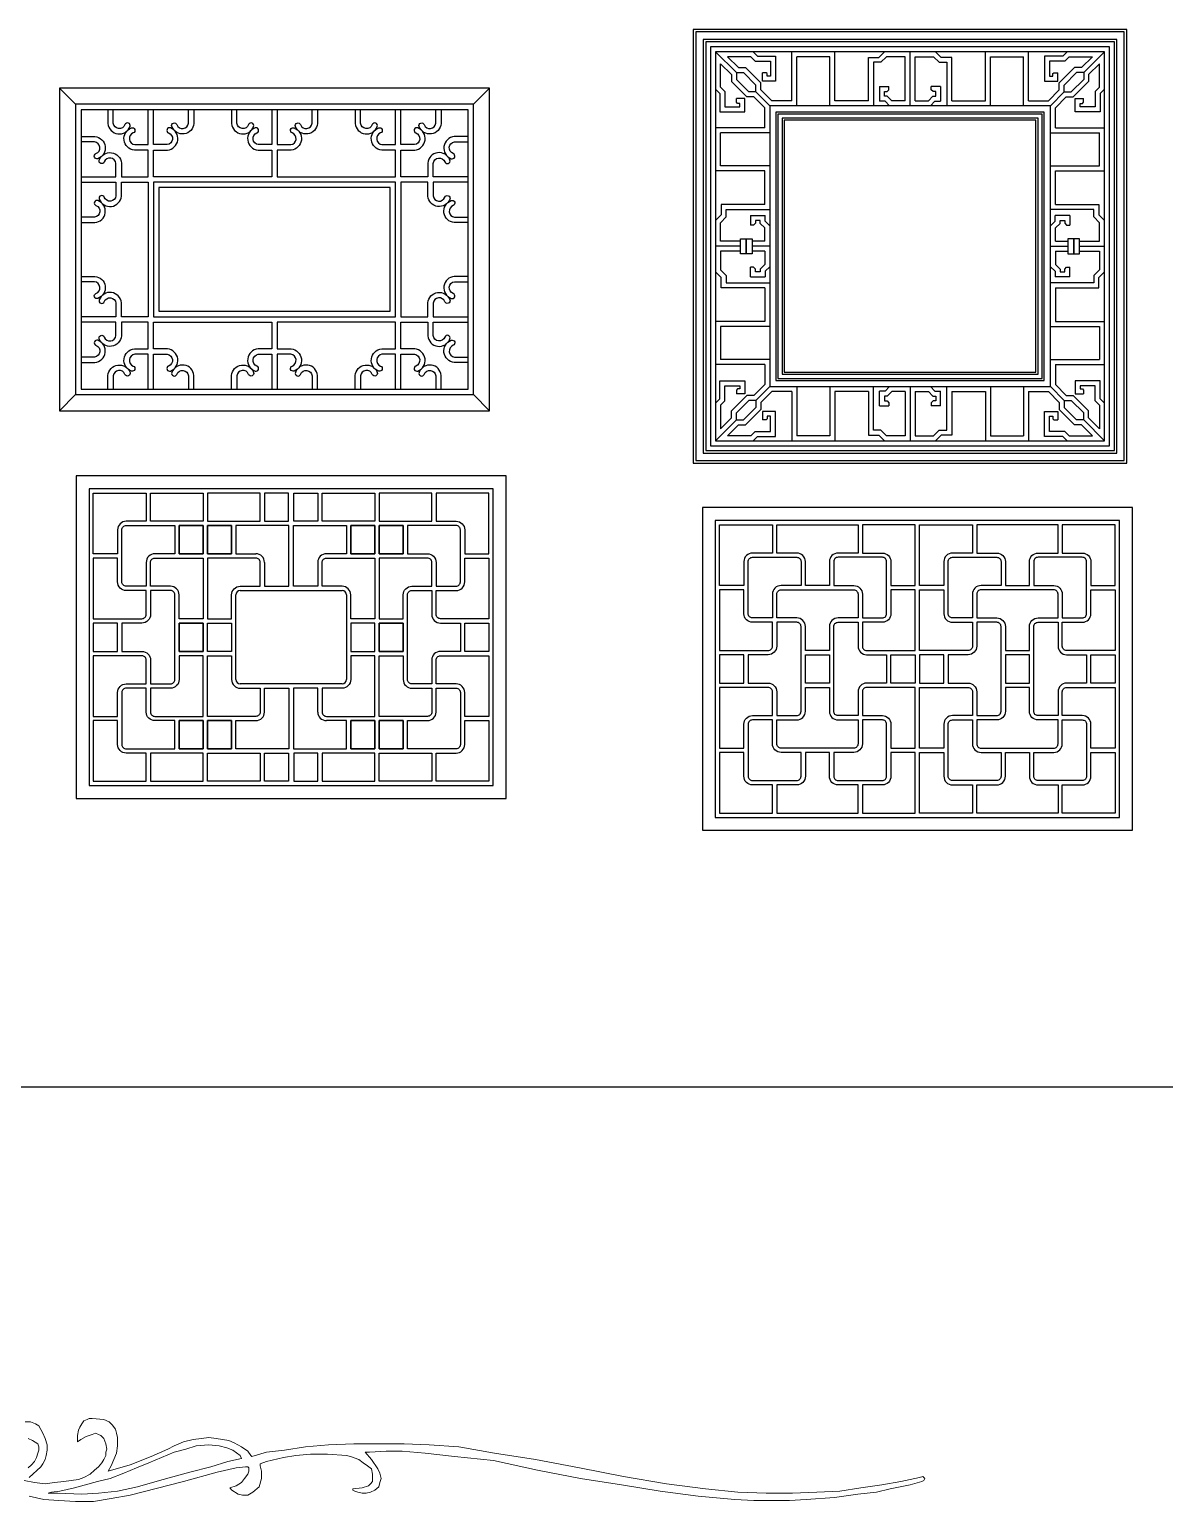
# Model space of a CAD drawing. Extents: x -66030 to 95157, y -13132 to 45879.
# Drawn here: x 13727 to 17950, y 10722 to 16197 of the extents above; entities that cross this region are included whole.
import ezdxf

# ---------------------------------------------------------------- set-up
doc = ezdxf.new("R2010")
doc.units = 0
doc.header["$LTSCALE"] = 100
doc.header["$MEASUREMENT"] = 0
doc.layers.get('0').update_dxf_attribs({"linetype": 'CONTINUOUS'})
for name, color, linetype in [('3', 11, 'CONTINUOUS'), ('4', 121, 'CONTINUOUS'), ('7', 105, 'CONTINUOUS')]:
    doc.layers.add(name, color=color, linetype=linetype)

# ---------------------------------------------------------------- blocks, each defined once
blk = doc.blocks.new('窗-023')
at = {"layer": '3'}
for p, q in [((60, 1140), (0, 1200)), ((1540, 1140), (1600, 1200)), ((60, 60), (0, 0)), ((1540, 60), (1600, 0))]:
    blk.add_line(p, q, dxfattribs=at)
for points in [[(80, 870), (210, 870), (210, 920.4, 0.786139), (166.5, 925.6, -0.990963), (147.8, 932.7, -0.79928), (230, 921.4), (230, 870), (330, 870), (330, 970), (278.6, 970, -0.79928), (267.3, 1052.2, -0.990963), (274.4, 1033.5, 0.786139), (279.6, 990), (330, 990), (330, 1120)], [(180, 1120), (180, 1068.6, 0.79928), (262.2, 1057.3, 0.990963), (243.5, 1064.4, -0.786139), (200, 1069.6), (200, 1120)], [(790, 1120), (790, 990), (739.6, 990, -0.786139), (734.4, 1033.5, 0.990963), (727.3, 1052.2, 0.79928), (738.6, 970), (790, 970), (790, 870), (350, 870), (350, 970), (401.4, 970, 0.79928), (412.7, 1052.2, 0.990963), (405.6, 1033.5, -0.786139), (400.4, 990), (350, 990), (350, 1120)], [(500, 1120), (500, 1068.6, -0.79928), (417.8, 1057.3, -0.990963), (436.5, 1064.4, 0.786139), (480, 1069.6), (480, 1120)], [(640, 1120), (640, 1068.6, 0.79928), (722.2, 1057.3, 0.990963), (703.5, 1064.4, -0.786139), (660, 1069.6), (660, 1120)], [(810, 1120), (810, 990), (860.4, 990, 0.786139), (865.6, 1033.5, -0.990963), (872.7, 1052.2, -0.79928), (861.4, 970), (810, 970), (810, 870), (1250, 870), (1250, 970), (1198.6, 970, -0.79928), (1187.3, 1052.2, -0.990963), (1194.4, 1033.5, 0.786139), (1199.6, 990), (1250, 990), (1250, 1120)], [(960, 1120), (960, 1068.6, -0.79928), (877.8, 1057.3, -0.990963), (896.5, 1064.4, 0.786139), (940, 1069.6), (940, 1120)], [(1100, 1120), (1100, 1068.6, 0.79928), (1182.2, 1057.3, 0.990963), (1163.5, 1064.4, -0.786139), (1120, 1069.6), (1120, 1120)], [(1520, 870), (1390, 870), (1390, 920.4, -0.786139), (1433.5, 925.6, 0.990963), (1452.2, 932.7, 0.79928), (1370, 921.4), (1370, 870), (1270, 870), (1270, 970), (1321.4, 970, 0.79928), (1332.7, 1052.2, 0.990963), (1325.6, 1033.5, -0.786139), (1320.4, 990), (1270, 990), (1270, 1120)], [(1420, 1120), (1420, 1068.6, -0.79928), (1337.8, 1057.3, -0.990963), (1356.5, 1064.4, 0.786139), (1400, 1069.6), (1400, 1120)], [(80, 1020), (131.4, 1020, -0.79928), (142.7, 937.8, -0.990963), (135.6, 956.5, 0.786139), (130.4, 1000), (80, 1000)], [(1520, 1020), (1468.6, 1020, 0.79928), (1457.3, 937.8, 0.990963), (1464.4, 956.5, -0.786139), (1469.6, 1000), (1520, 1000)], [(80, 850), (210, 850), (210, 799.6, -0.786139), (166.5, 794.4, 0.990963), (147.8, 787.3, 0.79928), (230, 798.6), (230, 850), (330, 850), (330, 350), (230, 350), (230, 401.4, 0.79928), (147.8, 412.7, 0.990963), (166.5, 405.6, -0.786139), (210, 400.4), (210, 350), (80, 350)], [(1520, 850), (1390, 850), (1390, 799.6, 0.786139), (1433.5, 794.4, -0.990963), (1452.2, 787.3, -0.79928), (1370, 798.6), (1370, 850), (1270, 850), (1270, 350), (1370, 350), (1370, 401.4, -0.79928), (1452.2, 412.7, -0.990963), (1433.5, 405.6, 0.786139), (1390, 400.4), (1390, 350), (1520, 350)], [(80, 700), (131.4, 700, 0.79928), (142.7, 782.2, 0.990963), (135.6, 763.5, -0.786139), (130.4, 720), (80, 720)], [(1520, 700), (1468.6, 700, -0.79928), (1457.3, 782.2, -0.990963), (1464.4, 763.5, 0.786139), (1469.6, 720), (1520, 720)], [(80, 500), (131.4, 500, -0.79928), (142.7, 417.8, -0.990963), (135.6, 436.5, 0.786139), (130.4, 480), (80, 480)], [(1520, 500), (1468.6, 500, 0.79928), (1457.3, 417.8, 0.990963), (1464.4, 436.5, -0.786139), (1469.6, 480), (1520, 480)], [(330, 80), (330, 210), (279.6, 210, 0.786139), (274.4, 166.5, -0.990963), (267.3, 147.8, -0.79928), (278.6, 230), (330, 230), (330, 330), (230, 330), (230, 278.6, -0.79928), (147.8, 267.3, -0.990963), (166.5, 274.4, 0.786139), (210, 279.6), (210, 330), (80, 330)], [(350, 80), (350, 210), (400.4, 210, -0.786139), (405.6, 166.5, 0.990963), (412.7, 147.8, 0.79928), (401.4, 230), (350, 230), (350, 330), (790, 330), (790, 230), (738.6, 230, 0.79928), (727.3, 147.8, 0.990963), (734.4, 166.5, -0.786139), (739.6, 210), (790, 210), (790, 80)], [(1250, 80), (1250, 210), (1199.6, 210, 0.786139), (1194.4, 166.5, -0.990963), (1187.3, 147.8, -0.79928), (1198.6, 230), (1250, 230), (1250, 330), (810, 330), (810, 230), (861.4, 230, -0.79928), (872.7, 147.8, -0.990963), (865.6, 166.5, 0.786139), (860.4, 210), (810, 210), (810, 80)], [(1270, 80), (1270, 210), (1320.4, 210, -0.786139), (1325.6, 166.5, 0.990963), (1332.7, 147.8, 0.79928), (1321.4, 230), (1270, 230), (1270, 330), (1370, 330), (1370, 278.6, 0.79928), (1452.2, 267.3, 0.990963), (1433.5, 274.4, -0.786139), (1390, 279.6), (1390, 330), (1520, 330)], [(80, 180), (131.4, 180, 0.79928), (142.7, 262.2, 0.990963), (135.6, 243.5, -0.786139), (130.4, 200), (80, 200)], [(1520, 180), (1468.6, 180, -0.79928), (1457.3, 262.2, -0.990963), (1464.4, 243.5, 0.786139), (1469.6, 200), (1520, 200)], [(180, 80), (180, 131.4, -0.79928), (262.2, 142.7, -0.990963), (243.5, 135.6, 0.786139), (200, 130.4), (200, 80)], [(500, 80), (500, 131.4, 0.79928), (417.8, 142.7, 0.990963), (436.5, 135.6, -0.786139), (480, 130.4), (480, 80)], [(640, 80), (640, 131.4, -0.79928), (722.2, 142.7, -0.990963), (703.5, 135.6, 0.786139), (660, 130.4), (660, 80)], [(960, 80), (960, 131.4, 0.79928), (877.8, 142.7, 0.990963), (896.5, 135.6, -0.786139), (940, 130.4), (940, 80)], [(1100, 80), (1100, 131.4, -0.79928), (1182.2, 142.7, -0.990963), (1163.5, 135.6, 0.786139), (1120, 130.4), (1120, 80)], [(1420, 80), (1420, 131.4, 0.79928), (1337.8, 142.7, 0.990963), (1356.5, 135.6, -0.786139), (1400, 130.4), (1400, 80)]]:
    blk.add_lwpolyline(points, format="xyb", dxfattribs=at)
at = {"layer": '4'}
for points in [[(0, 0), (1600, 0), (1600, 1200), (0, 1200)], [(60, 60), (1540, 60), (1540, 1140), (60, 1140)], [(80, 80), (1520, 80), (1520, 1120), (80, 1120)], [(1230, 830), (370, 830), (370, 370), (1230, 370)]]:
    blk.add_lwpolyline(points, close=True, dxfattribs=at)
at = {"layer": '7'}
blk.add_lwpolyline([(1250, 850), (350, 850), (350, 350), (1250, 350)], close=True, dxfattribs=at)
blk = doc.blocks.new('窗-021')
at = {"layer": '3'}
for p, q in [((989, 1269), (743, 1269)), ((743, 1269), (743, 1138)), ((989, 987), (989, 1269)), ((1011, 987), (1011, 1269)), ((1011, 1269), (1257, 1269)), ((1257, 1269), (1257, 1138)), ((743, 1138), (836, 1138)), ((876, 1098), (876, 987)), ((1124, 1098), (1124, 987)), ((1257, 1138), (1164, 1138)), ((763, 967), (1237, 967)), ((876, 987), (989, 987)), ((1124, 987), (1011, 987)), ((743, 553), (743, 947)), ((1257, 947), (1257, 553)), ((1237, 533), (763, 533)), ((876, 402), (876, 513)), ((876, 513), (989, 513)), ((989, 513), (989, 231)), ((1124, 513), (1011, 513)), ((1011, 513), (1011, 231)), ((1124, 402), (1124, 513)), ((743, 231), (743, 362)), ((743, 362), (836, 362)), ((1257, 362), (1164, 362)), ((1257, 231), (1257, 362)), ((989, 231), (743, 231)), ((1011, 231), (1257, 231))]:
    blk.add_line(p, q, dxfattribs=at)
for points in [[(193, 1138), (80, 1138), (80, 1420), (326, 1420), (326, 1289), (233, 1289, 0.414214), (193, 1249)], [(1807, 1138), (1920, 1138), (1920, 1420), (1674, 1420), (1674, 1289), (1767, 1289, -0.414214), (1807, 1249)], [(326, 1098), (326, 987), (233, 987, -0.414214), (213, 1007), (213, 1249, -0.414214), (233, 1269), (459, 1269), (459, 1138), (366, 1138, 0.414214)], [(1674, 1098), (1674, 987), (1767, 987, 0.414214), (1787, 1007), (1787, 1249, 0.414214), (1767, 1269), (1541, 1269), (1541, 1138), (1634, 1138, -0.414214)], [(80, 836), (306, 836, 0.414214), (326, 856), (326, 967), (233, 967, -0.414214), (193, 1007), (193, 1118), (80, 1118)], [(1920, 836), (1694, 836, -0.414214), (1674, 856), (1674, 967), (1767, 967, 0.414214), (1807, 1007), (1807, 1118), (1920, 1118)], [(346, 533), (439, 533, 0.414214), (459, 553), (459, 947, 0.414214), (439, 967), (346, 967), (346, 856, -0.414214), (306, 816), (213, 816), (213, 684), (306, 684, -0.414214), (346, 644)], [(1654, 533), (1561, 533, -0.414214), (1541, 553), (1541, 947, -0.414214), (1561, 967), (1654, 967), (1654, 856, 0.414214), (1694, 816), (1787, 816), (1787, 684), (1694, 684, 0.414214), (1654, 644)], [(80, 382), (193, 382), (193, 493, -0.414214), (233, 533), (326, 533), (326, 644, 0.414214), (306, 664), (80, 664)], [(1920, 382), (1807, 382), (1807, 493, 0.414214), (1767, 533), (1674, 533), (1674, 644, -0.414214), (1694, 664), (1920, 664)], [(366, 362, -0.414214), (326, 402), (326, 513), (233, 513, 0.414214), (213, 493), (213, 251, 0.414214), (233, 231), (459, 231), (459, 362)], [(1634, 362, 0.414214), (1674, 402), (1674, 513), (1767, 513, -0.414214), (1787, 493), (1787, 251, -0.414214), (1767, 231), (1541, 231), (1541, 362)], [(193, 362), (80, 362), (80, 80), (326, 80), (326, 211), (233, 211, -0.414214), (193, 251)], [(1807, 362), (1920, 362), (1920, 80), (1674, 80), (1674, 211), (1767, 211, 0.414214), (1807, 251)]]:
    blk.add_lwpolyline(points, format="xyb", close=True, dxfattribs=at)
for points in [[(346, 1420), (591, 1420), (591, 1289), (346, 1289)], [(856, 1420), (611, 1420), (611, 1289), (856, 1289)], [(988, 1289), (988, 1420), (876, 1420), (876, 1289)], [(1012, 1289), (1012, 1420), (1124, 1420), (1124, 1289)], [(1144, 1420), (1389, 1420), (1389, 1289), (1144, 1289)], [(1654, 1420), (1409, 1420), (1409, 1289), (1654, 1289)], [(479, 1138), (479, 1269), (591, 1269), (591, 1138)], [(591, 1138), (591, 1269), (479, 1269), (479, 1138)], [(611, 1138), (611, 1269), (723, 1269), (723, 1138)], [(723, 1138), (723, 1269), (611, 1269), (611, 1138)], [(1277, 1138), (1277, 1269), (1389, 1269), (1389, 1138)], [(1389, 1138), (1389, 1269), (1277, 1269), (1277, 1138)], [(1409, 1138), (1409, 1269), (1521, 1269), (1521, 1138)], [(1521, 1138), (1521, 1269), (1409, 1269), (1409, 1138)], [(80, 684), (193, 684), (193, 816), (80, 816)], [(591, 684), (479, 684), (479, 816), (591, 816)], [(591, 816), (479, 816), (479, 684), (591, 684)], [(611, 816), (723, 816), (723, 684), (611, 684)], [(1389, 816), (1277, 816), (1277, 684), (1389, 684)], [(1409, 816), (1521, 816), (1521, 684), (1409, 684)], [(1409, 684), (1521, 684), (1521, 816), (1409, 816)], [(1920, 684), (1807, 684), (1807, 816), (1920, 816)], [(591, 362), (591, 231), (479, 231), (479, 362)], [(479, 362), (479, 231), (591, 231), (591, 362)], [(723, 362), (723, 231), (611, 231), (611, 362)], [(611, 362), (611, 231), (723, 231), (723, 362)], [(1389, 362), (1389, 231), (1277, 231), (1277, 362)], [(1277, 362), (1277, 231), (1389, 231), (1389, 362)], [(1521, 362), (1521, 231), (1409, 231), (1409, 362)], [(1409, 362), (1409, 231), (1521, 231), (1521, 362)], [(346, 80), (591, 80), (591, 211), (346, 211)], [(856, 80), (611, 80), (611, 211), (856, 211)], [(988, 211), (988, 80), (876, 80), (876, 211)], [(1012, 211), (1012, 80), (1124, 80), (1124, 211)], [(1144, 80), (1389, 80), (1389, 211), (1144, 211)], [(1654, 80), (1409, 80), (1409, 211), (1654, 211)]]:
    blk.add_lwpolyline(points, close=True, dxfattribs=at)
for points in [[(591, 947), (591, 836), (479, 836), (479, 947, 0.414214), (439, 987), (346, 987), (346, 1098, -0.414214), (366, 1118), (591, 1118), (591, 857.8)], [(611, 947), (611, 836), (723, 836), (723, 947, -0.414214), (763, 987), (856, 987), (856, 1098, 0.414214), (836, 1118), (611, 1118), (611, 857.8)], [(1389, 947), (1389, 836), (1277, 836), (1277, 947, 0.414214), (1237, 987), (1144, 987), (1144, 1098, -0.414214), (1164, 1118), (1389, 1118), (1389, 857.8)], [(1409, 947), (1409, 836), (1521, 836), (1521, 947, -0.414214), (1561, 987), (1654, 987), (1654, 1098, 0.414214), (1634, 1118), (1409, 1118), (1409, 857.8)], [(591, 553), (591, 664), (479, 664), (479, 553, -0.414214), (439, 513), (346, 513), (346, 402, 0.414214), (366, 382), (591, 382), (591, 642.2)], [(611, 553), (611, 664), (723, 664), (723, 553, 0.414214), (763, 513), (856, 513), (856, 402, -0.414214), (836, 382), (611, 382), (611, 642.2)], [(1389, 553), (1389, 664), (1277, 664), (1277, 553, -0.414214), (1237, 513), (1144, 513), (1144, 402, 0.414214), (1164, 382), (1389, 382), (1389, 642.2)], [(1409, 553), (1409, 664), (1521, 664), (1521, 553, 0.414214), (1561, 513), (1654, 513), (1654, 402, -0.414214), (1634, 382), (1409, 382), (1409, 642.2)]]:
    blk.add_lwpolyline(points, format="xyb", dxfattribs=at)
for centre, radius, start, end in [((836, 1098), 40, 0, 90), ((1164, 1098), 40, 90, 180), ((763, 947), 20, 90, 180), ((1237, 947), 20, 0, 90), ((763, 553), 20, 180, 270), ((1237, 553), 20, 270, 0), ((836, 402), 40, 270, 0), ((1164, 402), 40, 180, 270)]:
    blk.add_arc(centre, radius, start, end, dxfattribs=at)
at = {"layer": '4'}
for points in [[(0, 0), (2000, 0), (2000, 1500), (0, 1500)], [(60, 60), (1940, 60), (1940, 1440), (60, 1440)]]:
    blk.add_lwpolyline(points, close=True, dxfattribs=at)
blk = doc.blocks.new('窗-057')
at = {"layer": '3'}
for p, q in [((-841.1, 1891.1), (-942, 1992)), ((-918, 1820.5), (-918, 1934.1)), ((-865.1, 1881.1), (-918, 1934.1)), ((-831.1, 1915.1), (-884.1, 1968)), ((-770.5, 1968), (-884.1, 1968)), ((-770.5, 1968), (-749.5, 1947)), ((-760.6, 1992), (-739.6, 1971)), ((-749.5, 1947), (-675.7, 1947)), ((-739.6, 1971), (-651.7, 1971)), ((-675.7, 1947), (-675.7, 1873.8)), ((-651.7, 1971), (-651.7, 1849.8)), ((-573, 1754), (-573, 1992)), ((-389, 1968), (-549, 1968)), ((-549, 1730), (-549, 1968)), ((-389, 1730), (-389, 1968)), ((-365, 1754), (-365, 1992)), ((-201.8, 1964.7), (-151.5, 1964.7)), ((-201.8, 1754), (-201.8, 1964.7)), ((-141.6, 1940.7), (-177.8, 1940.7)), ((-177.8, 1940.7), (-177.8, 1730)), ((-151.5, 1964.7), (-123.9, 1992)), ((-114, 1968), (-141.6, 1940.7)), ((-24, 1968), (-114, 1968)), ((-24, 1754), (-24, 1968)), ((0, 1730), (0, 1992)), ((0, 1730), (0, 1992)), ((24, 1968), (114, 1968)), ((24, 1754), (24, 1968)), ((114, 1968), (141.6, 1940.7)), ((151.5, 1964.7), (123.9, 1992)), ((141.6, 1940.7), (177.8, 1940.7)), ((201.8, 1964.7), (151.5, 1964.7)), ((177.8, 1940.7), (177.8, 1730)), ((201.8, 1754), (201.8, 1964.7)), ((365, 1754), (365, 1992)), ((389, 1730), (389, 1968)), ((389, 1968), (549, 1968)), ((549, 1730), (549, 1968)), ((573, 1754), (573, 1992)), ((739.6, 1971), (651.7, 1971)), ((651.7, 1971), (651.7, 1849.8)), ((675.7, 1947), (675.7, 1873.8)), ((749.5, 1947), (675.7, 1947)), ((760.6, 1992), (739.6, 1971)), ((770.5, 1968), (749.5, 1947)), ((770.5, 1968), (884.1, 1968)), ((831.1, 1915.1), (884.1, 1968)), ((841.1, 1891.1), (942, 1992)), ((865.1, 1881.1), (918, 1934.1)), ((918, 1820.5), (918, 1934.1)), ((-865.1, 1881.1), (-865.1, 1847.2)), ((-841.1, 1891.1), (-807.1, 1891.1)), ((-841.1, 1891.1), (-841.1, 1857.1)), ((-780.9, 1797), (-841.1, 1857.1)), ((-831.1, 1915.1), (-797.2, 1915.1)), ((-747, 1830.9), (-807.1, 1891.1)), ((-723, 1840.9), (-797.2, 1915.1)), ((-715.4, 1849.8), (-715.4, 1890.5)), ((-697.1, 1890.5), (-715.4, 1890.5)), ((-691.4, 1886), (-697.1, 1890.5)), ((-691.4, 1873.8), (-691.4, 1886)), ((-675.7, 1873.8), (-691.4, 1873.8)), ((675.7, 1873.8), (691.4, 1873.8)), ((691.4, 1886), (697.1, 1890.5)), ((691.4, 1873.8), (691.4, 1886)), ((697.1, 1890.5), (715.4, 1890.5)), ((715.4, 1849.8), (715.4, 1890.5)), ((723, 1840.9), (797.2, 1915.1)), ((747, 1830.9), (807.1, 1891.1)), ((780.9, 1797), (841.1, 1857.1)), ((831.1, 1915.1), (797.2, 1915.1)), ((841.1, 1891.1), (807.1, 1891.1)), ((841.1, 1891.1), (841.1, 1857.1)), ((865.1, 1881.1), (865.1, 1847.2)), ((-942, 1810.6), (-921, 1789.6)), ((-921, 1789.6), (-921, 1701.7)), ((-918, 1820.5), (-897, 1799.5)), ((-897, 1799.5), (-897, 1725.7)), ((-790.9, 1773), (-865.1, 1847.2)), ((-747, 1797), (-780.9, 1797)), ((-747, 1797), (-747, 1830.9)), ((-680, 1730), (-747, 1797)), ((-723, 1806.9), (-723, 1840.9)), ((-670.1, 1754), (-723, 1806.9)), ((-651.7, 1849.8), (-715.4, 1849.8)), ((-148.3, 1823.4), (-148.3, 1752.4)), ((-148.3, 1823.4), (-102.2, 1823.4)), ((-124.2, 1799.4), (-111.6, 1799.4)), ((-124.2, 1776.4), (-124.2, 1799.4)), ((-111.6, 1799.4), (-102.2, 1807.8)), ((-102.2, 1807.8), (-102.2, 1823.4)), ((148.3, 1823.4), (102.2, 1823.4)), ((102.2, 1807.8), (102.2, 1823.4)), ((111.6, 1799.4), (102.2, 1807.8)), ((124.2, 1799.4), (111.6, 1799.4)), ((124.2, 1776.4), (124.2, 1799.4)), ((148.3, 1823.4), (148.3, 1752.4)), ((651.7, 1849.8), (715.4, 1849.8)), ((670.1, 1754), (723, 1806.9)), ((680, 1730), (747, 1797)), ((723, 1806.9), (723, 1840.9)), ((747, 1797), (747, 1830.9)), ((747, 1797), (780.9, 1797)), ((790.9, 1773), (865.1, 1847.2)), ((918, 1820.5), (897, 1799.5)), ((897, 1799.5), (897, 1725.7)), ((942, 1810.6), (921, 1789.6)), ((921, 1789.6), (921, 1701.7)), ((-897, 1725.7), (-823.8, 1725.7)), ((-799.8, 1765.4), (-840.5, 1765.4)), ((-840.5, 1747.1), (-840.5, 1765.4)), ((-836, 1741.4), (-840.5, 1747.1)), ((-823.8, 1741.4), (-836, 1741.4)), ((-823.8, 1725.7), (-823.8, 1741.4)), ((-799.8, 1701.7), (-799.8, 1765.4)), ((-756.9, 1773), (-790.9, 1773)), ((-704, 1720.1), (-756.9, 1773)), ((-704, 1623), (-704, 1720.1)), ((-573, 1754), (-670.1, 1754)), ((-201.8, 1754), (-365, 1754)), ((-120.7, 1752.4), (-148.3, 1752.4)), ((-110.5, 1776.4), (-124.2, 1776.4)), ((-99, 1730), (-120.7, 1752.4)), ((-88.9, 1754), (-110.5, 1776.4)), ((-24, 1754), (-88.9, 1754)), ((24, 1754), (88.9, 1754)), ((88.9, 1754), (110.5, 1776.4)), ((99, 1730), (120.7, 1752.4)), ((110.5, 1776.4), (124.2, 1776.4)), ((120.7, 1752.4), (148.3, 1752.4)), ((201.8, 1754), (365, 1754)), ((573, 1754), (670.1, 1754)), ((704, 1720.1), (756.9, 1773)), ((704, 1623), (704, 1720.1)), ((756.9, 1773), (790.9, 1773)), ((799.8, 1701.7), (799.8, 1765.4)), ((799.8, 1765.4), (840.5, 1765.4)), ((823.8, 1741.4), (836, 1741.4)), ((823.8, 1725.7), (823.8, 1741.4)), ((897, 1725.7), (823.8, 1725.7)), ((836, 1741.4), (840.5, 1747.1)), ((840.5, 1747.1), (840.5, 1765.4)), ((-921, 1701.7), (-799.8, 1701.7)), ((921, 1701.7), (799.8, 1701.7)), ((-704, 1623), (-942, 1623)), ((-680, 1599), (-918, 1599)), ((-918, 1439), (-918, 1599)), ((680, 1599), (918, 1599)), ((704, 1623), (942, 1623)), ((918, 1439), (918, 1599)), ((-680, 1439), (-918, 1439)), ((680, 1439), (918, 1439)), ((-704, 1415), (-942, 1415)), ((-704, 1251.8), (-704, 1415)), ((704, 1415), (942, 1415)), ((704, 1251.8), (704, 1415)), ((-704, 1251.8), (-914.7, 1251.8)), ((-914.7, 1251.8), (-914.7, 1201.5)), ((-890.7, 1227.8), (-680, 1227.8)), ((-890.7, 1191.6), (-890.7, 1227.8)), ((890.7, 1227.8), (680, 1227.8)), ((704, 1251.8), (914.7, 1251.8)), ((890.7, 1191.6), (890.7, 1227.8)), ((914.7, 1251.8), (914.7, 1201.5)), ((-914.7, 1201.5), (-942, 1173.9)), ((-918, 1164), (-890.7, 1191.6)), ((-918, 1074), (-918, 1164)), ((-773.4, 1198.3), (-773.4, 1152.2)), ((-773.4, 1198.3), (-702.4, 1198.3)), ((-757.8, 1152.2), (-773.4, 1152.2)), ((-749.4, 1161.6), (-757.8, 1152.2)), ((-726.4, 1174.2), (-749.4, 1174.2)), ((-749.4, 1174.2), (-749.4, 1161.6)), ((-726.4, 1160.5), (-726.4, 1174.2)), ((-704, 1138.9), (-726.4, 1160.5)), ((-702.4, 1170.7), (-702.4, 1198.3)), ((-680, 1149), (-702.4, 1170.7)), ((680, 1149), (702.4, 1170.7)), ((702.4, 1170.7), (702.4, 1198.3)), ((773.4, 1198.3), (702.4, 1198.3)), ((704, 1138.9), (726.4, 1160.5)), ((726.4, 1174.2), (749.4, 1174.2)), ((726.4, 1160.5), (726.4, 1174.2)), ((749.4, 1174.2), (749.4, 1161.6)), ((749.4, 1161.6), (757.8, 1152.2)), ((757.8, 1152.2), (773.4, 1152.2)), ((773.4, 1198.3), (773.4, 1152.2)), ((918, 1164), (890.7, 1191.6)), ((914.7, 1201.5), (942, 1173.9)), ((918, 1074), (918, 1164)), ((-821.2, 1074), (-918, 1074)), ((-704, 1074), (-765.1, 1074)), ((-704, 1074), (-704, 1138.9)), ((704, 1074), (704, 1138.9)), ((704, 1074), (765.1, 1074)), ((821.2, 1074), (918, 1074)), ((-821.2, 1050), (-942, 1050)), ((-821.2, 1050), (-942, 1050)), ((-918, 1026), (-918, 936)), ((-821.2, 1026), (-918, 1026)), ((-680, 1050), (-765.1, 1050)), ((-680, 1050), (-765.1, 1050)), ((-704, 1026), (-765.1, 1026)), ((-704, 1026), (-704, 961.1)), ((680, 1050), (765.1, 1050)), ((680, 1050), (765.1, 1050)), ((704, 1026), (704, 961.1)), ((704, 1026), (765.1, 1026)), ((821.2, 1050), (942, 1050)), ((821.2, 1050), (942, 1050)), ((821.2, 1026), (918, 1026)), ((918, 1026), (918, 936)), ((-918, 936), (-890.7, 908.4)), ((-773.4, 901.7), (-773.4, 947.8)), ((-757.8, 947.8), (-773.4, 947.8)), ((-749.4, 938.4), (-757.8, 947.8)), ((-749.4, 925.8), (-749.4, 938.4)), ((-704, 961.1), (-726.4, 939.5)), ((-726.4, 939.5), (-726.4, 925.8)), ((-680, 951), (-702.4, 929.3)), ((-702.4, 929.3), (-702.4, 901.7)), ((680, 951), (702.4, 929.3)), ((702.4, 929.3), (702.4, 901.7)), ((704, 961.1), (726.4, 939.5)), ((726.4, 939.5), (726.4, 925.8)), ((749.4, 938.4), (757.8, 947.8)), ((749.4, 925.8), (749.4, 938.4)), ((757.8, 947.8), (773.4, 947.8)), ((773.4, 901.7), (773.4, 947.8)), ((918, 936), (890.7, 908.4)), ((-914.7, 898.5), (-942, 926.1)), ((-914.7, 848.2), (-914.7, 898.5)), ((-890.7, 908.4), (-890.7, 872.2)), ((-890.7, 872.2), (-680, 872.2)), ((-773.4, 901.7), (-702.4, 901.7)), ((-726.4, 925.8), (-749.4, 925.8)), ((890.7, 872.2), (680, 872.2)), ((773.4, 901.7), (702.4, 901.7)), ((726.4, 925.8), (749.4, 925.8)), ((890.7, 908.4), (890.7, 872.2)), ((914.7, 898.5), (942, 926.1)), ((914.7, 848.2), (914.7, 898.5)), ((-704, 848.2), (-914.7, 848.2)), ((-704, 848.2), (-704, 685)), ((704, 848.2), (914.7, 848.2)), ((704, 848.2), (704, 685)), ((-704, 685), (-942, 685)), ((-680, 661), (-918, 661)), ((-918, 661), (-918, 501)), ((680, 661), (918, 661)), ((704, 685), (942, 685)), ((918, 661), (918, 501)), ((-680, 501), (-918, 501)), ((680, 501), (918, 501)), ((-704, 477), (-942, 477)), ((-704, 477), (-704, 379.9)), ((704, 477), (942, 477)), ((704, 477), (704, 379.9)), ((-921, 398.3), (-799.8, 398.3)), ((-921, 310.4), (-921, 398.3)), ((-897, 300.5), (-897, 374.3)), ((-897, 374.3), (-823.8, 374.3)), ((-836, 358.6), (-840.5, 352.9)), ((-823.8, 358.6), (-836, 358.6)), ((-823.8, 374.3), (-823.8, 358.6)), ((-799.8, 398.3), (-799.8, 334.6)), ((-704, 379.9), (-756.9, 327)), ((-680, 370), (-747, 303)), ((-549, 370), (-549, 132)), ((-389, 370), (-389, 132)), ((-177.8, 159.3), (-177.8, 370)), ((-99, 370), (-120.7, 347.6)), ((0, 370), (0, 108)), ((0, 370), (0, 108)), ((99, 370), (120.7, 347.6)), ((177.8, 159.3), (177.8, 370)), ((389, 370), (389, 132)), ((549, 370), (549, 132)), ((680, 370), (747, 303)), ((704, 379.9), (756.9, 327)), ((921, 398.3), (799.8, 398.3)), ((799.8, 398.3), (799.8, 334.6)), ((897, 374.3), (823.8, 374.3)), ((823.8, 374.3), (823.8, 358.6)), ((823.8, 358.6), (836, 358.6)), ((836, 358.6), (840.5, 352.9)), ((897, 300.5), (897, 374.3)), ((921, 310.4), (921, 398.3)), ((-942, 289.4), (-921, 310.4)), ((-918, 279.5), (-897, 300.5)), ((-790.9, 327), (-865.1, 252.8)), ((-780.9, 303), (-841.1, 242.9)), ((-840.5, 352.9), (-840.5, 334.6)), ((-799.8, 334.6), (-840.5, 334.6)), ((-756.9, 327), (-790.9, 327)), ((-747, 303), (-780.9, 303)), ((-747, 303), (-747, 269.1)), ((-670.1, 346), (-723, 293.1)), ((-723, 293.1), (-723, 259.1)), ((-573, 346), (-670.1, 346)), ((-573, 346), (-573, 108)), ((-201.8, 346), (-365, 346)), ((-365, 346), (-365, 108)), ((-201.8, 346), (-201.8, 135.3)), ((-148.3, 276.6), (-148.3, 347.6)), ((-120.7, 347.6), (-148.3, 347.6)), ((-110.5, 323.6), (-124.2, 323.6)), ((-124.2, 323.6), (-124.2, 300.6)), ((-124.2, 300.6), (-111.6, 300.6)), ((-111.6, 300.6), (-102.2, 292.2)), ((-88.9, 346), (-110.5, 323.6)), ((-102.2, 292.2), (-102.2, 276.6)), ((-24, 346), (-88.9, 346)), ((-24, 346), (-24, 132)), ((24, 346), (24, 132)), ((24, 346), (88.9, 346)), ((88.9, 346), (110.5, 323.6)), ((111.6, 300.6), (102.2, 292.2)), ((102.2, 292.2), (102.2, 276.6)), ((110.5, 323.6), (124.2, 323.6)), ((124.2, 300.6), (111.6, 300.6)), ((120.7, 347.6), (148.3, 347.6)), ((124.2, 323.6), (124.2, 300.6)), ((148.3, 276.6), (148.3, 347.6)), ((201.8, 346), (365, 346)), ((201.8, 346), (201.8, 135.3)), ((365, 346), (365, 108)), ((573, 346), (670.1, 346)), ((573, 346), (573, 108)), ((670.1, 346), (723, 293.1)), ((723, 293.1), (723, 259.1)), ((747, 303), (780.9, 303)), ((747, 303), (747, 269.1)), ((756.9, 327), (790.9, 327)), ((780.9, 303), (841.1, 242.9)), ((790.9, 327), (865.1, 252.8)), ((799.8, 334.6), (840.5, 334.6)), ((840.5, 352.9), (840.5, 334.6)), ((918, 279.5), (897, 300.5)), ((942, 289.4), (921, 310.4)), ((-918, 279.5), (-918, 165.9)), ((-865.1, 218.9), (-918, 165.9)), ((-865.1, 218.9), (-865.1, 252.8)), ((-841.1, 208.9), (-841.1, 242.9)), ((-747, 269.1), (-807.1, 208.9)), ((-723, 259.1), (-797.2, 184.9)), ((-651.7, 250.2), (-715.4, 250.2)), ((-715.4, 250.2), (-715.4, 209.5)), ((-691.4, 214), (-697.1, 209.5)), ((-675.7, 226.2), (-691.4, 226.2)), ((-691.4, 226.2), (-691.4, 214)), ((-675.7, 153), (-675.7, 226.2)), ((-651.7, 129), (-651.7, 250.2)), ((-148.3, 276.6), (-102.2, 276.6)), ((148.3, 276.6), (102.2, 276.6)), ((651.7, 129), (651.7, 250.2)), ((651.7, 250.2), (715.4, 250.2)), ((675.7, 226.2), (691.4, 226.2)), ((675.7, 153), (675.7, 226.2)), ((691.4, 226.2), (691.4, 214)), ((691.4, 214), (697.1, 209.5)), ((715.4, 250.2), (715.4, 209.5)), ((723, 259.1), (797.2, 184.9)), ((747, 269.1), (807.1, 208.9)), ((841.1, 208.9), (841.1, 242.9)), ((865.1, 218.9), (865.1, 252.8)), ((865.1, 218.9), (918, 165.9)), ((918, 279.5), (918, 165.9)), ((-841.1, 208.9), (-942, 108)), ((-831.1, 184.9), (-884.1, 132)), ((-841.1, 208.9), (-807.1, 208.9)), ((-831.1, 184.9), (-797.2, 184.9)), ((-770.5, 132), (-749.5, 153)), ((-749.5, 153), (-675.7, 153)), ((-697.1, 209.5), (-715.4, 209.5)), ((-141.6, 159.3), (-177.8, 159.3)), ((-114, 132), (-141.6, 159.3)), ((114, 132), (141.6, 159.3)), ((141.6, 159.3), (177.8, 159.3)), ((749.5, 153), (675.7, 153)), ((697.1, 209.5), (715.4, 209.5)), ((770.5, 132), (749.5, 153)), ((831.1, 184.9), (797.2, 184.9)), ((841.1, 208.9), (807.1, 208.9)), ((831.1, 184.9), (884.1, 132)), ((841.1, 208.9), (942, 108)), ((-770.5, 132), (-884.1, 132)), ((-760.6, 108), (-739.6, 129)), ((-739.6, 129), (-651.7, 129)), ((-389, 132), (-549, 132)), ((-201.8, 135.3), (-151.5, 135.3)), ((-151.5, 135.3), (-123.9, 108)), ((-24, 132), (-114, 132)), ((24, 132), (114, 132)), ((151.5, 135.3), (123.9, 108)), ((201.8, 135.3), (151.5, 135.3)), ((389, 132), (549, 132)), ((739.6, 129), (651.7, 129)), ((760.6, 108), (739.6, 129)), ((770.5, 132), (884.1, 132))]:
    blk.add_line(p, q, dxfattribs=at)
for points in [[(-1038, 2088), (-1038, 12), (1038, 12), (1038, 2088)], [(-1002, 2052), (-1002, 48), (1002, 48), (1002, 2052)], [(-680, 1730), (-680, 370), (680, 370), (680, 1730)], [(-640, 1690), (-640, 410), (640, 410), (640, 1690)], [(-620, 1670), (-620, 430), (620, 430), (620, 1670)], [(-821.2, 1086.1), (-765.1, 1086.1), (-765.1, 1012.6), (-821.2, 1012.6)], [(-793.1, 1012.6), (-793.1, 1012.6), (-793.1, 1086.1), (-793.1, 1086.1)], [(821.2, 1086.1), (765.1, 1086.1), (765.1, 1012.6), (821.2, 1012.6)], [(793.1, 1012.6), (793.1, 1012.6), (793.1, 1086.1), (793.1, 1086.1)]]:
    blk.add_lwpolyline(points, close=True, dxfattribs=at)
at = {"layer": '4'}
for points in [[(-1050, 2100), (-1050, 0), (1050, 0), (1050, 2100)], [(-990, 2040), (-990, 60), (990, 60), (990, 2040)], [(-650, 1700), (-650, 400), (650, 400), (650, 1700)], [(-610, 1660), (-610, 440), (610, 440), (610, 1660)]]:
    blk.add_lwpolyline(points, close=True, dxfattribs=at)
at = {"layer": '7'}
for points in [[(-966, 2016), (-966, 84), (966, 84), (966, 2016)], [(-942, 1992), (-942, 108), (942, 108), (942, 1992)]]:
    blk.add_lwpolyline(points, close=True, dxfattribs=at)
blk = doc.blocks.new('窗-022')
at = {"layer": '3'}
for points in [[(193, 1138), (80, 1138), (80, 1420), (326, 1420), (326, 1289), (233, 1289, 0.414214), (193, 1249)], [(479, 1138), (479, 1249, 0.414214), (439, 1289), (346, 1289), (346, 1420), (724, 1420), (724, 1289), (631, 1289, 0.414214), (591, 1249), (591, 1138)], [(877, 1249), (877, 1138), (990, 1138), (990, 1420), (744, 1420), (744, 1289), (837, 1289, -0.414214)], [(1123, 1249), (1123, 1138), (1010, 1138), (1010, 1420), (1256, 1420), (1256, 1289), (1163, 1289, 0.414214)], [(1521, 1138), (1521, 1249, -0.414214), (1561, 1289), (1654, 1289), (1654, 1420), (1276, 1420), (1276, 1289), (1369, 1289, -0.414214), (1409, 1249), (1409, 1138)], [(1807, 1138), (1920, 1138), (1920, 1420), (1674, 1420), (1674, 1289), (1767, 1289, -0.414214), (1807, 1249)], [(233, 1269), (439, 1269, -0.414214), (459, 1249), (459, 1138), (366, 1138, 0.414214), (326, 1098), (326, 987), (233, 987, -0.414214), (213, 1007), (213, 1249, -0.414214)], [(837, 1269), (631, 1269, 0.414214), (611, 1249), (611, 1138), (704, 1138, -0.414214), (744, 1098), (744, 987), (837, 987, 0.414214), (857, 1007), (857, 1249, 0.414214)], [(1163, 1269), (1369, 1269, -0.414214), (1389, 1249), (1389, 1138), (1296, 1138, 0.414214), (1256, 1098), (1256, 987), (1163, 987, -0.414214), (1143, 1007), (1143, 1249, -0.414214)], [(1767, 1269), (1561, 1269, 0.414214), (1541, 1249), (1541, 1138), (1634, 1138, -0.414214), (1674, 1098), (1674, 987), (1767, 987, 0.414214), (1787, 1007), (1787, 1249, 0.414214)], [(80, 836), (306, 836, 0.414214), (326, 856), (326, 967), (233, 967, -0.414214), (193, 1007), (193, 1118), (80, 1118)], [(724, 1098), (724, 987), (631, 987, 0.414214), (591, 947), (591, 836), (479, 836), (479, 947, 0.414214), (439, 987), (346, 987), (346, 1098, -0.414214), (366, 1118), (704, 1118, -0.414214)], [(744, 856, 0.414214), (764, 836), (990, 836), (990, 1118), (877, 1118), (877, 1007, -0.414214), (837, 967), (744, 967)], [(1256, 856, -0.414214), (1236, 836), (1010, 836), (1010, 1118), (1123, 1118), (1123, 1007, 0.414214), (1163, 967), (1256, 967)], [(1276, 1098), (1276, 987), (1369, 987, -0.414214), (1409, 947), (1409, 836), (1521, 836), (1521, 947, -0.414214), (1561, 987), (1654, 987), (1654, 1098, 0.414214), (1634, 1118), (1296, 1118, 0.414214)], [(1920, 836), (1694, 836, -0.414214), (1674, 856), (1674, 967), (1767, 967, 0.414214), (1807, 1007), (1807, 1118), (1920, 1118)], [(346, 533), (439, 533, 0.414214), (459, 553), (459, 947, 0.414214), (439, 967), (346, 967), (346, 856, -0.414214), (306, 816), (213, 816), (213, 684), (306, 684, -0.414214), (346, 644)], [(724, 533), (631, 533, -0.414214), (611, 553), (611, 947, -0.414214), (631, 967), (724, 967), (724, 856, 0.414214), (764, 816), (857, 816), (857, 684), (764, 684, 0.414214), (724, 644)], [(1276, 533), (1369, 533, 0.414214), (1389, 553), (1389, 947, 0.414214), (1369, 967), (1276, 967), (1276, 856, -0.414214), (1236, 816), (1143, 816), (1143, 684), (1236, 684, -0.414214), (1276, 644)], [(1654, 533), (1561, 533, -0.414214), (1541, 553), (1541, 947, -0.414214), (1561, 967), (1654, 967), (1654, 856, 0.414214), (1694, 816), (1787, 816), (1787, 684), (1694, 684, 0.414214), (1654, 644)], [(80, 382), (193, 382), (193, 493, -0.414214), (233, 533), (326, 533), (326, 644, 0.414214), (306, 664), (80, 664)], [(479, 664), (591, 664), (591, 553, 0.414214), (631, 513), (724, 513), (724, 402, -0.414214), (704, 382), (366, 382, -0.414214), (346, 402), (346, 513), (439, 513, 0.414214), (479, 553)], [(990, 382), (990, 664), (764, 664, 0.414214), (744, 644), (744, 533), (837, 533, -0.414214), (877, 493), (877, 382), (990, 382)], [(1010, 382), (1010, 664), (1236, 664, -0.414214), (1256, 644), (1256, 533), (1163, 533, 0.414214), (1123, 493), (1123, 382), (1010, 382)], [(1521, 664), (1409, 664), (1409, 553, -0.414214), (1369, 513), (1276, 513), (1276, 402, 0.414214), (1296, 382), (1634, 382, 0.414214), (1654, 402), (1654, 513), (1561, 513, -0.414214), (1521, 553)], [(1920, 382), (1807, 382), (1807, 493, 0.414214), (1767, 533), (1674, 533), (1674, 644, -0.414214), (1694, 664), (1920, 664)], [(439, 231, 0.414214), (459, 251), (459, 362), (366, 362, -0.414214), (326, 402), (326, 513), (233, 513, 0.414214), (213, 493), (213, 251, 0.414214), (233, 231)], [(857, 493, 0.414214), (837, 513), (744, 513), (744, 402, -0.414214), (704, 362), (611, 362), (611, 251, 0.414214), (631, 231), (837, 231, 0.414214), (857, 251)], [(1143, 493, -0.414214), (1163, 513), (1256, 513), (1256, 402, 0.414214), (1296, 362), (1389, 362), (1389, 251, -0.414214), (1369, 231), (1163, 231, -0.414214), (1143, 251)], [(1561, 231, -0.414214), (1541, 251), (1541, 362), (1634, 362, 0.414214), (1674, 402), (1674, 513), (1767, 513, -0.414214), (1787, 493), (1787, 251, -0.414214), (1767, 231)], [(193, 362), (80, 362), (80, 80), (326, 80), (326, 211), (233, 211, -0.414214), (193, 251)], [(724, 80), (724, 211), (631, 211, -0.414214), (591, 251), (591, 362), (479, 362), (479, 251, -0.414214), (439, 211), (346, 211), (346, 80)], [(990, 80), (990, 362), (877, 362), (877, 251, -0.414214), (837, 211), (744, 211), (744, 80)], [(1010, 80), (1010, 362), (1123, 362), (1123, 251, 0.414214), (1163, 211), (1256, 211), (1256, 80)], [(1276, 80), (1276, 211), (1369, 211, 0.414214), (1409, 251), (1409, 362), (1521, 362), (1521, 251, 0.414214), (1561, 211), (1654, 211), (1654, 80)], [(1807, 362), (1920, 362), (1920, 80), (1674, 80), (1674, 211), (1767, 211, 0.414214), (1807, 251)]]:
    blk.add_lwpolyline(points, format="xyb", close=True, dxfattribs=at)
for points in [[(80, 684), (193, 684), (193, 816), (80, 816)], [(591, 684), (479, 684), (479, 816), (591, 816)], [(990, 816), (990, 684), (877, 684), (877, 816)], [(1010, 816), (1010, 684), (1123, 684), (1123, 816)], [(1409, 684), (1521, 684), (1521, 816), (1409, 816)], [(1920, 684), (1807, 684), (1807, 816), (1920, 816)]]:
    blk.add_lwpolyline(points, close=True, dxfattribs=at)
at = {"layer": '4'}
for points in [[(0, 0), (2000, 0), (2000, 1500), (0, 1500)], [(60, 60), (1940, 60), (1940, 1440), (60, 1440)]]:
    blk.add_lwpolyline(points, close=True, dxfattribs=at)

msp = doc.modelspace()

# ---------------------------------------------------------------- linework, layer by layer
at = {"color": 2, "lineweight": 0}
for points in [[(13726.1, 10741.1), (13780.8, 10729.4), (13835.5, 10725.5), (13898, 10721.6), (13964.4, 10721.6), (14030.8, 10733.3), (14101.1, 10745), (14300.3, 10795.8), (14425.3, 10830.9), (14495.6, 10846.6), (14530.8, 10850.5), (14538.6, 10850.5), (14542.5, 10846.6), (14542.5, 10834.8), (14538.6, 10823.1), (14526.9, 10807.5), (14515.1, 10791.9), (14495.6, 10780.2), (14472.2, 10772.4), (14480, 10764.5), (14503.4, 10748.9), (14519.1, 10745), (14538.6, 10745), (14558.1, 10756.7), (14581.5, 10776.3), (14589.4, 10807.5), (14589.4, 10834.8), (14585.5, 10854.4), (14585.5, 10862.2), (14608.9, 10870), (14671.4, 10885.6), (14718.3, 10893.4), (14772.9, 10897.3), (14835.4, 10897.3), (14905.7, 10893.4), (14921.4, 10889.5), (14952.6, 10877.8), (14968.2, 10866.1), (14983.9, 10854.4), (14999.5, 10842.7), (15003.4, 10823.1), (15003.4, 10807.5), (15003.4, 10795.8), (14995.6, 10788), (14987.8, 10780.2), (14964.3, 10772.4), (14929.2, 10768.4), (14929.2, 10764.5), (14937, 10760.6), (14948.7, 10756.7), (14964.3, 10752.8), (14980, 10752.8), (14995.6, 10756.7), (15011.2, 10764.5), (15026.8, 10776.3), (15030.7, 10791.9), (15034.6, 10807.5), (15030.7, 10827), (15022.9, 10842.7), (14999.5, 10877.8), (14976.1, 10905.2), (14991.7, 10905.2), (15054.2, 10909.1), (15112.8, 10909.1), (15198.7, 10901.2), (15308.1, 10889.5), (15452.6, 10873.9), (15616.6, 10838.8), (15776.8, 10807.5), (15929.1, 10784.1), (16073.6, 10760.6), (16214.2, 10741.1), (16351, 10729.4), (16421.3, 10725.5), (16487.7, 10725.5), (16554.1, 10725.5), (16616.6, 10729.4), (16722, 10737.2), (16808, 10748.9), (16878.3, 10756.7), (16929, 10768.4), (17003.2, 10784.1), (17046.2, 10795.8), (17054, 10799.7), (17057.9, 10807.5), (17050.1, 10815.3), (17038.4, 10811.4), (16968.1, 10795.8), (16897.8, 10784.1), (16819.7, 10772.4), (16741.5, 10760.6), (16655.6, 10756.7), (16565.8, 10752.8), (16468.1, 10752.8), (16362.7, 10756.7), (16241.6, 10768.4), (16097.1, 10788), (15936.9, 10815.3), (15772.9, 10846.6), (15608.8, 10877.8), (15456.5, 10901.2), (15323.7, 10924.7), (15214.3, 10932.5), (15120.6, 10936.4), (15026.8, 10936.4), (14933.1, 10936.4), (14839.3, 10932.5), (14753.4, 10924.7), (14675.3, 10913), (14608.9, 10905.2), (14554.2, 10889.5), (14550.3, 10893.4), (14538.6, 10909.1), (14515.1, 10924.7), (14487.8, 10940.3), (14468.3, 10948.1), (14444.8, 10952), (14421.4, 10955.9), (14394.1, 10959.8), (14366.7, 10955.9), (14335.5, 10952), (14300.3, 10944.2), (14265.2, 10928.6), (14241.7, 10916.9), (14179.2, 10889.5), (14101.1, 10858.3), (14019.1, 10834.8), (14030.8, 10854.4), (14050.3, 10901.2), (14054.2, 10928.6), (14054.2, 10959.8), (14050.3, 10975.5), (14046.4, 10991.1), (14034.7, 11006.7), (14023, 11018.4), (14003.5, 11026.2), (13960.5, 11030.1), (13948.8, 11030.1), (13941, 11026.2), (13929.3, 11022.3), (13921.4, 11010.6), (13913.6, 10998.9), (13909.7, 10987.2), (13905.8, 10967.6), (13905.8, 10944.2), (13917.5, 10952), (13937.1, 10963.7), (13948.8, 10967.6), (13960.5, 10971.6), (13972.2, 10975.5), (13983.9, 10971.6), (13991.7, 10967.6), (14003.5, 10955.9), (14011.3, 10936.4), (14015.2, 10916.9), (14011.3, 10905.2), (14011.3, 10893.4), (14003.5, 10877.8), (13995.7, 10866.1), (13983.9, 10850.5), (13968.3, 10838.8), (13952.7, 10823.1), (13929.3, 10811.4), (13909.7, 10803.6), (13855, 10795.8), (13819.9, 10791.9), (13784.7, 10788), (13745.7, 10791.9), (13706.6, 10799.7)], [(13726.1, 10811.4), (13769.1, 10850.5), (13776.9, 10862.2), (13784.7, 10877.8), (13788.6, 10893.4), (13792.5, 10913), (13792.5, 10932.5), (13784.7, 10955.9), (13776.9, 10975.5), (13761.3, 11002.8), (13749.6, 11010.6), (13730, 11018.4), (13710.5, 11018.4)], [(13722.2, 10955.9), (13737.9, 10948.1), (13757.4, 10936.4), (13761.3, 10924.7), (13761.3, 10913), (13757.4, 10901.2), (13753.5, 10885.6), (13745.7, 10870), (13734, 10858.3), (13722.2, 10846.6)]]:
    msp.add_lwpolyline(points, dxfattribs=at)
msp.add_lwpolyline([(13796.5, 10752.8), (13831.6, 10752.8), (13921.4, 10748.9), (13983.9, 10752.8), (14054.2, 10760.6), (14128.5, 10776.3), (14210.5, 10799.7), (14323.8, 10830.9), (14401.9, 10850.5), (14464.4, 10870), (14515.1, 10881.7), (14511.2, 10893.4), (14483.9, 10913), (14460.5, 10920.8), (14433.1, 10928.6), (14394.1, 10932.5), (14347.2, 10928.6), (14308.1, 10916.9), (14265.2, 10905.2), (14218.3, 10885.6), (14171.4, 10866.1), (14124.6, 10846.6), (14077.7, 10827), (14026.9, 10807.5), (13980, 10795.8), (13894.1, 10772.4), (13839.4, 10760.6), (13808.2, 10756.7), (13796.5, 10752.8)], close=True, dxfattribs=at)
at = {"layer": '3', "color": 2}
msp.add_line((-66030.3, 12263.7), (95136.1, 12263.7), dxfattribs=at)

# ---------------------------------------------------------------- block references
at = {"layer": '3'}
for name, p, xscale, yscale, zscale in [('窗-057', (17002.8, 14584.6), 0.7680000000000291, 0.7679999999963911, 0.7680000000000291), ('窗-021', (13900.3, 13336.7), 0.7999999999992724, 0.8000000000029104, 0.7999999999992724), ('窗-022', (16230.1, 13218.6), 0.7999999999992724, 0.8000000000029104, 0.7999999999992724)]:
    msp.add_blockref(name, p, dxfattribs=dict(at, xscale=xscale, yscale=yscale, zscale=zscale))
msp.add_blockref('窗-023', (13838.6, 14778.9), dxfattribs=at)

doc.saveas('drawing.dxf')
